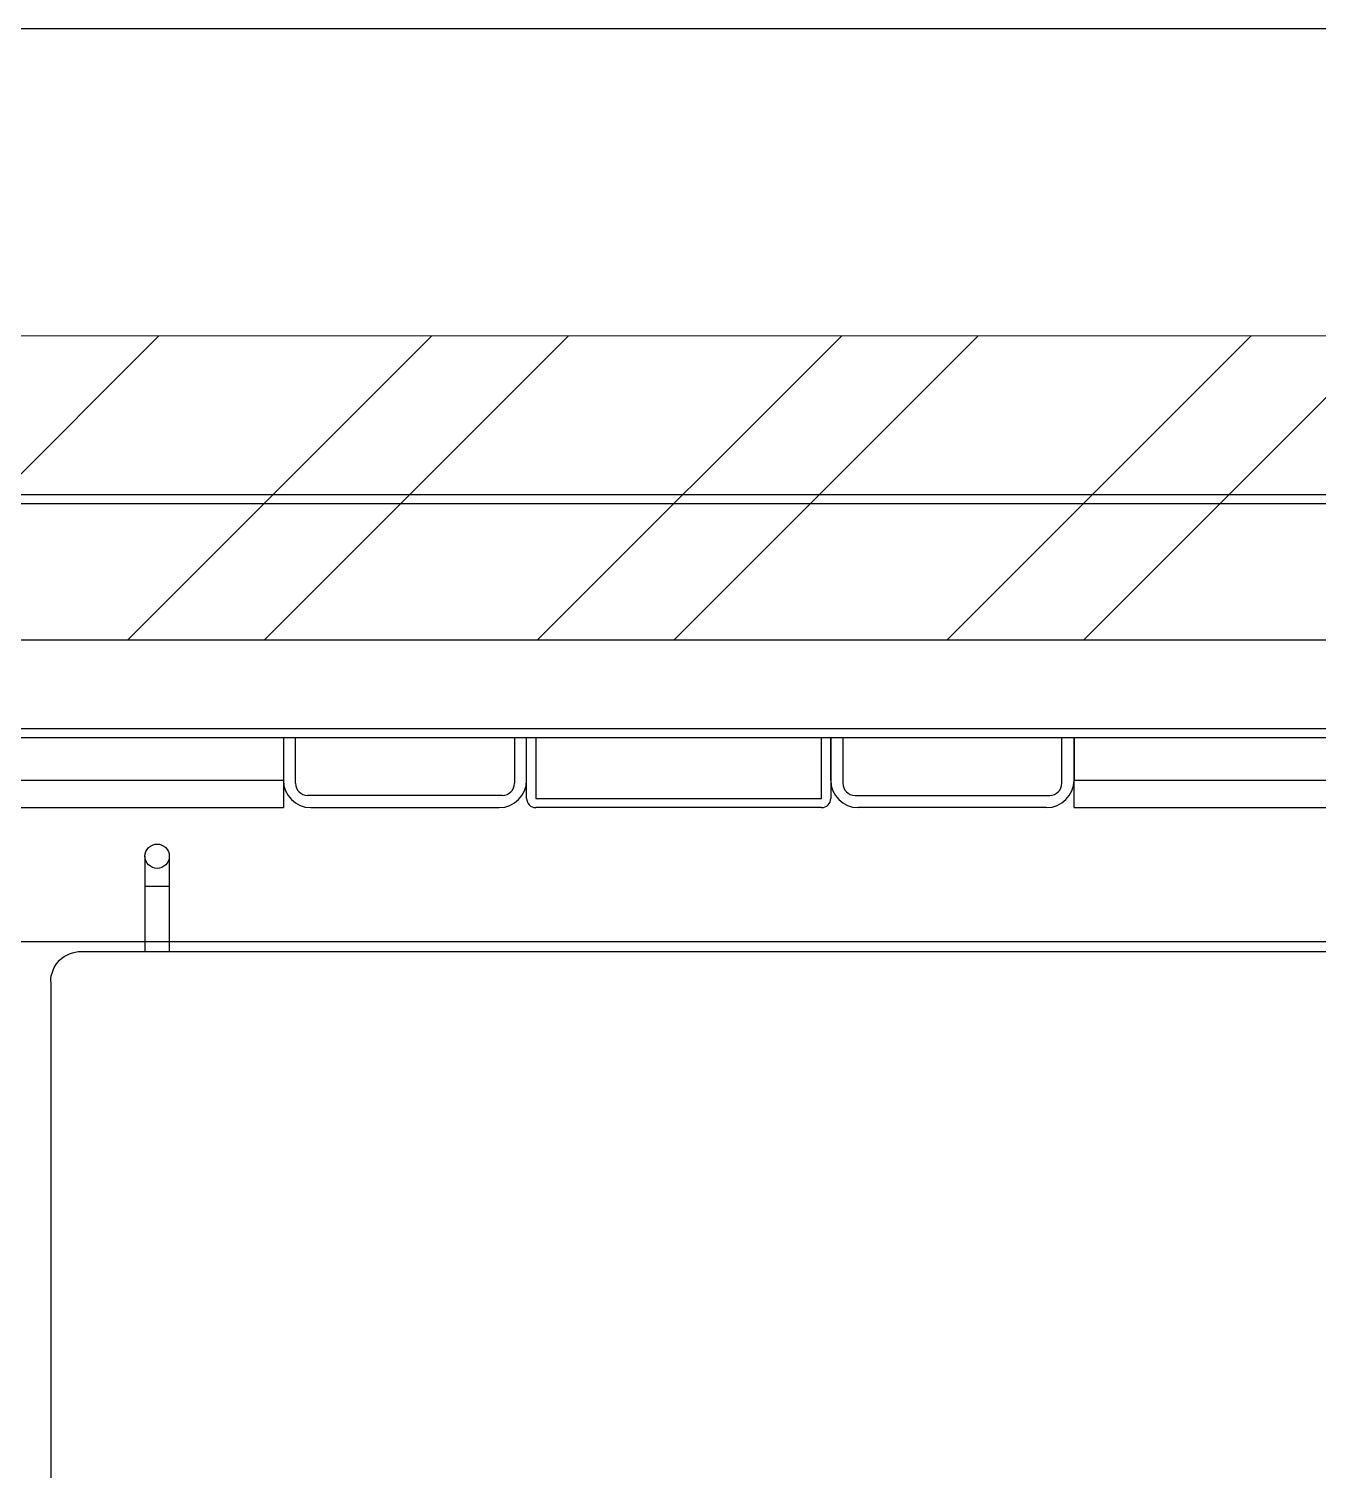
# Model space of a CAD drawing. Header units: millimetres. Extents: x 32496 to 166256, y 3504 to 23939.
# Drawn here: x 98440 to 98863.9, y 8384.2 to 8858.2 of the extents above; entities that cross this region are included whole.
import ezdxf

# ---------------------------------------------------------------- set-up
doc = ezdxf.new("R2010")
doc.units = ezdxf.units.MM
doc.layers.get('0').update_dxf_attribs({"lineweight": 35})
for name, color, linetype in [('FG-S100X100-2068_0', 7, 'Continuous'), ('FG-S80-40-2519_0', 7, 'Continuous'), ('FG-S80-40-922_5_0', 7, 'Continuous'), ('S04S0230_0', 7, 'Continuous'), ('变压器模型_1__0', 7, 'Continuous')]:
    doc.layers.add(name, color=color, linetype=linetype)

# ---------------------------------------------------------------- blocks, each defined once
blk = doc.blocks.new('etryt5rte')
at = {"color": 2, "lineweight": -3}
for p, q in [((76194.75, -53517.2), (63702.7, -53517.2)), ((76094.75, -53617.2), (63802.7, -53619.51)), ((75994.75, -53717.2), (63902.7, -53719.51)), ((75894.64, -53817.41), (64002.7, -53817.41))]:
    blk.add_line(p, q, dxfattribs=at)
at = {"color": 2}
for p, q in [((70285.65, -53718.29), (70385.66, -53618.28)), ((70375.47, -53718.28), (70475.48, -53618.26)), ((70420.38, -53718.27), (70520.39, -53618.25)), ((70510.2, -53718.25), (70610.21, -53618.23)), ((70555.11, -53718.24), (70655.12, -53618.22)), ((70644.93, -53718.22), (70744.94, -53618.21)), ((70689.83, -53718.22), (70789.85, -53618.2))]:
    blk.add_line(p, q, dxfattribs=at)
blk = doc.blocks.new('gtrytrgtrr')
at = {"layer": 'FG-S100X100-2068_0', "color": 7, "linetype": 'Continuous'}
for p, q in [((66826.76, -72471.29), (66826.76, -72451.29)), ((66829.76, -72451.29), (66829.76, -72471.29)), ((66923.76, -72471.29), (66923.76, -72451.29)), ((66926.76, -72451.29), (66926.76, -72471.29)), ((66829.76, -72471.29), (66923.76, -72471.29)), ((66923.76, -72474.29), (66829.76, -72474.29))]:
    blk.add_line(p, q, dxfattribs=at)
for centre, start, end in [((66829.76, -72471.29), 180, 270), ((66923.76, -72471.29), 270, 0)]:
    blk.add_arc(centre, 3, start, end, dxfattribs=at)
at = {"layer": 'FG-S80-40-2519_0', "color": 7, "linetype": 'Continuous'}
for p, q in [((66746.76, -72451.29), (66746.76, -72465.29)), ((66750.76, -72466.29), (66750.76, -72451.29)), ((66822.76, -72451.29), (66822.76, -72466.29)), ((66826.76, -72465.29), (66826.76, -72451.29)), ((66926.76, -72465.29), (66926.76, -72451.29)), ((66930.76, -72451.29), (66930.76, -72466.29)), ((67002.76, -72466.29), (67002.76, -72451.29)), ((67006.76, -72451.29), (67006.76, -72465.29)), ((66818.76, -72470.29), (66754.76, -72470.29)), ((66755.76, -72474.29), (66817.76, -72474.29)), ((66934.76, -72470.29), (66998.76, -72470.29)), ((66997.76, -72474.29), (66935.76, -72474.29))]:
    blk.add_line(p, q, dxfattribs=at)
for centre, radius, start, end in [((66755.76, -72465.29), 9, 180, 270), ((66817.76, -72465.29), 9, 270, 0), ((66935.76, -72465.29), 9, 180, 270), ((66997.76, -72465.29), 9, 270, 0), ((66754.76, -72466.29), 4, 180, 270), ((66818.76, -72466.29), 4, 270, 0), ((66934.76, -72466.29), 4, 180, 270), ((66998.76, -72466.29), 4, 270, 0)]:
    blk.add_arc(centre, radius, start, end, dxfattribs=at)
at = {"layer": 'FG-S80-40-922_5_0', "color": 7, "linetype": 'Continuous'}
for p, q in [((66746.76, -72451.29), (66746.76, -72474.29)), ((67006.76, -72474.29), (67006.76, -72451.29)), ((65824.26, -72474.29), (66746.76, -72474.29)), ((67006.76, -72474.29), (67929.26, -72474.29))]:
    blk.add_line(p, q, dxfattribs=at)
at = {"layer": 'FG-S80-40-922_5_0', "color": 9, "linetype": 'Continuous'}
for p, q in [((65824.26, -72465.29), (66746.76, -72465.29)), ((67006.76, -72465.29), (67929.26, -72465.29))]:
    blk.add_line(p, q, dxfattribs=at)
at = {"layer": 'S04S0230_0', "color": 7, "linetype": 'Continuous'}
for p, q in [((60350.26, -72371.29), (72186.26, -72371.29)), ((60350.26, -72451.29), (72186.26, -72451.29))]:
    blk.add_line(p, q, dxfattribs=at)
at = {"layer": 'S04S0230_0', "color": 9, "linetype": 'Continuous'}
for p, q in [((60350.26, -72374.29), (72186.26, -72374.29)), ((60350.26, -72448.29), (72186.26, -72448.29))]:
    blk.add_line(p, q, dxfattribs=at)
at = {"layer": '变压器模型_1__0', "color": 6, "linetype": 'Continuous'}
for p, q in [((66701.26, -72490.29), (66701.26, -72521.6)), ((66709.26, -72490.29), (66709.26, -72521.6)), ((66680.26, -72521.6), (67180.26, -72521.6)), ((66670.26, -72531.58), (66670.26, -72841.29))]:
    blk.add_line(p, q, dxfattribs=at)
at = {"layer": '变压器模型_1__0', "color": 9, "linetype": 'Continuous'}
for p, q in [((66709.26, -72500.29), (66701.26, -72500.29)), ((66680.26, -72521.76), (66680.26, -72521.6))]:
    blk.add_line(p, q, dxfattribs=at)
blk.add_circle((66705.26, -72490.29), 4, dxfattribs=at)
at = {"layer": '变压器模型_1__0', "color": 6, "linetype": 'Continuous'}
blk.add_open_spline([(66670.26, -72531.58), (66670.26, -72529.03), (66672.4, -72523.72), (66677.71, -72521.6), (66680.26, -72521.6)], degree=3, knots=[0, 0, 0, 0, 0.499741, 1, 1, 1, 1], dxfattribs=at)

msp = doc.modelspace()

# ---------------------------------------------------------------- block references
for name, p in [('etryt5rte', (28096.931, 62375.365)), ('gtrytrgtrr', (31776.885, 81076.369))]:
    msp.add_blockref(name, p)

doc.saveas('drawing.dxf')
